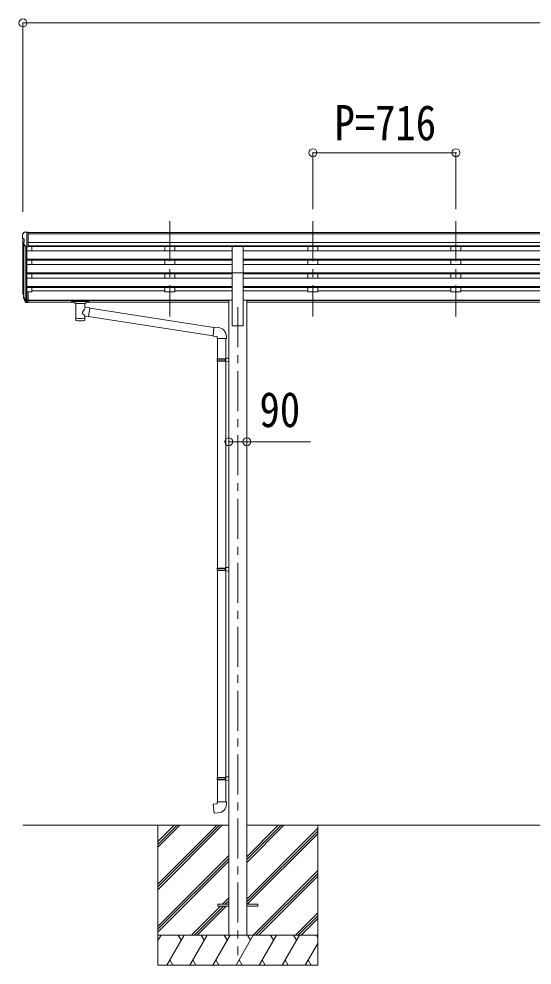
# Model space of a CAD drawing. Units: millimetres at full size, sheet at 1:40; some dimension numbers follow another scale. Extents: x -11243 to 11243, y -7760 to 7760.
# Drawn here: x 1941 to 4510, y -4927 to -190 of the extents above; entities that cross this region are included whole.
import ezdxf
from ezdxf.enums import TextEntityAlignment as Align

# ---------------------------------------------------------------- set-up
doc = ezdxf.new("R2010")
doc.units = ezdxf.units.MM
doc.header["$LTSCALE"] = 40
doc.header["$PDMODE"] = 32
doc.header["$PDSIZE"] = 40
doc.linetypes.add('CHAIN1', pattern=[8, 5, -1, 1, -1])
for name, color, linetype, lineweight in [('0-0_0', 7, 'Continuous', 9), ('0-1_本体', 5, 'CHAIN1', 9), ('0-3_ELV2', 4, 'Continuous', 9), ('0-6_OTH_LINE', 6, 'Continuous', 9), ('0-9_OUTLINE', 7, 'Continuous', 9)]:
    doc.layers.add(name, color=color, linetype=linetype, lineweight=lineweight)
doc.styles.add('ＭＳ ゴシック', font='')
doc.styles.get('ＭＳ ゴシック').set_extended_font_data('MS Gothic')

msp = doc.modelspace()

# ---------------------------------------------------------------- linework, layer by layer
at = {"layer": '0-0_0'}
for p, q in [((1960.52, -4226.61), (2991.32, -4226.61)), ((2636.52, -4226.61), (2636.52, -4926.61)), ((2636.52, -4520.79), (2930.69, -4226.61)), ((2636.52, -4534.93), (2944.84, -4226.61)), ((2636.52, -4549.07), (2958.98, -4226.61)), ((2636.52, -4336.94), (2746.85, -4226.61)), ((2636.52, -4322.8), (2732.7, -4226.61)), ((2636.52, -4308.66), (2718.56, -4226.61)), ((3081.72, -4226.61), (5891.32, -4226.61)), ((3081.72, -4412.24), (3267.35, -4226.61)), ((3081.72, -4398.1), (3253.2, -4226.61)), ((3081.72, -4383.96), (3239.06, -4226.61)), ((3081.72, -4596.09), (3436.52, -4241.29)), ((3081.72, -4610.23), (3436.52, -4255.44)), ((3436.52, -4226.61), (3436.52, -4926.61)), ((3083.98, -4622.11), (3436.52, -4269.58)), ((2636.52, -4732.92), (2991.32, -4378.12)), ((2636.52, -4747.06), (2991.32, -4392.27)), ((2636.52, -4761.21), (2991.32, -4406.41)), ((3113.32, -4776.61), (3436.52, -4453.42)), ((3127.47, -4776.61), (3436.52, -4467.57)), ((3141.61, -4776.61), (3436.52, -4481.71)), ((2959.46, -4622.11), (2991.32, -4590.26)), ((2804.96, -4776.61), (2950.46, -4631.11)), ((2819.1, -4776.61), (2964.6, -4631.11)), ((2833.24, -4776.61), (2978.74, -4631.11)), ((2973.6, -4622.11), (2991.32, -4604.4)), ((2987.74, -4622.11), (2991.32, -4618.54)), ((3325.46, -4776.61), (3436.52, -4665.56)), ((3339.6, -4776.61), (3436.52, -4679.7)), ((3353.74, -4776.61), (3436.52, -4693.84)), ((3436.52, -4776.61), (2636.52, -4776.61)), ((2636.52, -4804.12), (2652.39, -4776.61)), ((2681.26, -4926.61), (2767.86, -4776.61)), ((2752.86, -4802.59), (2737.86, -4776.61)), ((2796.73, -4926.61), (2883.33, -4776.61)), ((2868.33, -4802.6), (2853.33, -4776.61)), ((2912.2, -4926.61), (2998.8, -4776.61)), ((2983.8, -4802.6), (2968.8, -4776.61)), ((3027.67, -4926.61), (3114.27, -4776.61)), ((3099.27, -4802.59), (3084.27, -4776.61)), ((3143.14, -4926.61), (3229.74, -4776.61)), ((3214.74, -4802.59), (3199.74, -4776.61)), ((3258.61, -4926.61), (3345.21, -4776.61)), ((3315.21, -4776.61), (3330.21, -4802.59)), ((3430.68, -4776.61), (3436.52, -4786.71)), ((3374.08, -4926.61), (3436.52, -4818.48)), ((2696.26, -4900.63), (2711.26, -4926.61)), ((2811.73, -4900.63), (2826.73, -4926.61)), ((2927.2, -4900.63), (2942.2, -4926.61)), ((3042.67, -4900.63), (3057.67, -4926.61)), ((3158.14, -4900.63), (3173.14, -4926.61)), ((3273.61, -4900.63), (3288.61, -4926.61)), ((3389.08, -4900.63), (3404.08, -4926.61)), ((2636.52, -4926.61), (3436.52, -4926.61))]:
    msp.add_line(p, q, dxfattribs=at)
at = {"layer": '0-1_本体'}
for p, q in [((2696.51, -1202.21), (2696.51, -1679.73)), ((2696.52, -1202.21), (2696.52, -1679.73)), ((3412.51, -1202.21), (3412.51, -1679.73)), ((3412.52, -1202.21), (3412.52, -1679.73)), ((4128.51, -1202.21), (4128.51, -1679.73)), ((4128.52, -1202.21), (4128.52, -1679.73)), ((3036.52, -1633.05), (3036.52, -4876.61))]:
    msp.add_line(p, q, dxfattribs=at)
at = {"layer": '0-3_ELV2'}
for p, q in [((1958.52, -1267.33), (1958.52, -1267.96)), ((1965.42, -1258.52), (1961.36, -1264.33)), ((1968.52, -1257.96), (1966.18, -1258.1)), ((1968.52, -1257.96), (1987.02, -1257.96)), ((1980.52, -1330.94), (1980.52, -1257.96)), ((1987.02, -1257.96), (1997.02, -1258.04)), ((1987.02, -1329.94), (1987.02, -1257.96)), ((6986.02, -1259.56), (1987.02, -1259.56)), ((6986.02, -1264.78), (1987.02, -1264.78)), ((1997.02, -1259.56), (1997.02, -1258.04)), ((1960.52, -1288.53), (1960.52, -1554.97)), ((1961.05, -1289.14), (1966.37, -1292.21)), ((1972.89, -1329.13), (1963.89, -1313.53)), ((1965.49, -1316.3), (1965.49, -1581.68)), ((1966.52, -1292.47), (1966.52, -1308.75)), ((6986.02, -1308.31), (1987.02, -1308.31)), ((6986.02, -1326.16), (1987.02, -1326.16)), ((1974.52, -1330.47), (1974.51, -1600.11)), ((1980.52, -1330.94), (1975.31, -1330.62)), ((1980.52, -1330.94), (1980.51, -1555.34)), ((1980.51, -1349.86), (3009.01, -1349.86)), ((1987.02, -1329.94), (1980.52, -1329.94)), ((3009.02, -1329.41), (1987.02, -1329.41)), ((2005.51, -1329.41), (2005.51, -1349.86)), ((2671.51, -1329.41), (2671.51, -1349.86)), ((2721.51, -1329.41), (2721.51, -1349.86)), ((3009.02, -1460.38), (3009.02, -1328.59)), ((3009.02, -1328.59), (3064.02, -1328.59)), ((5909.01, -1349.86), (3064.01, -1349.86)), ((3064.02, -1460.38), (3064.02, -1328.59)), ((5909.02, -1329.41), (3064.02, -1329.41)), ((3387.51, -1329.41), (3387.51, -1349.86)), ((3437.51, -1329.41), (3437.51, -1349.86)), ((4103.51, -1329.41), (4103.51, -1349.86)), ((4153.51, -1329.41), (4153.51, -1349.86)), ((1980.51, -1391.74), (3009.01, -1391.74)), ((1980.51, -1393.23), (3009.01, -1393.23)), ((1980.51, -1397.55), (3009.01, -1397.55)), ((1980.51, -1418.35), (3009.01, -1418.35)), ((2005.51, -1397.55), (2005.51, -1418.35)), ((2671.51, -1397.55), (2671.51, -1418.35)), ((2721.51, -1397.55), (2721.51, -1418.35)), ((5909.01, -1391.74), (3064.01, -1391.74)), ((5909.01, -1393.23), (3064.01, -1393.23)), ((5909.01, -1397.55), (3064.01, -1397.55)), ((5909.01, -1418.35), (3064.01, -1418.35)), ((3387.51, -1397.55), (3387.51, -1418.35)), ((3437.51, -1397.55), (3437.51, -1418.35)), ((4103.51, -1397.55), (4103.51, -1418.35)), ((4153.51, -1397.55), (4153.51, -1418.35)), ((1980.51, -1460.23), (3009.01, -1460.23)), ((1980.51, -1461.73), (3009.01, -1461.73)), ((1980.51, -1466.04), (3009.01, -1466.04)), ((2005.51, -1486.84), (2005.51, -1466.04)), ((2671.51, -1466.04), (2671.51, -1486.84)), ((2721.51, -1466.04), (2721.51, -1486.84)), ((3009.02, -1460.38), (3009.02, -1726.61)), ((3009.02, -1460.38), (3064.02, -1460.38)), ((5909.01, -1460.23), (3064.01, -1460.23)), ((5909.01, -1461.73), (3064.01, -1461.73)), ((5909.01, -1466.04), (3064.01, -1466.04)), ((3064.02, -1460.38), (3064.02, -1726.61)), ((3387.51, -1466.04), (3387.51, -1486.84)), ((3437.51, -1466.04), (3437.51, -1486.84)), ((4103.51, -1466.04), (4103.51, -1486.84)), ((4153.51, -1466.04), (4153.51, -1486.84)), ((1980.51, -1486.84), (3009.01, -1486.84)), ((5909.01, -1486.84), (3064.01, -1486.84)), ((1980.51, -1528.72), (3009.01, -1528.72)), ((1980.51, -1530.22), (3009.01, -1530.22)), ((1980.51, -1534.54), (3009.01, -1534.54)), ((1980.51, -1555.34), (1980.51, -1610.11)), ((1987.01, -1555.34), (1980.51, -1555.34)), ((1987.01, -1555.34), (1987.01, -1609.37)), ((2005.51, -1555.97), (1987.01, -1555.97)), ((2005.51, -1534.54), (2005.51, -1555.97)), ((2005.51, -1551.03), (2671.51, -1551.03)), ((2671.51, -1534.54), (2671.51, -1555.97)), ((2721.51, -1555.97), (2671.51, -1555.97)), ((2721.51, -1534.54), (2721.51, -1555.97)), ((2721.51, -1551.03), (3009.01, -1551.03)), ((5909.01, -1528.72), (3064.01, -1528.72)), ((5909.01, -1530.22), (3064.01, -1530.22)), ((5909.01, -1534.54), (3064.01, -1534.54)), ((3387.51, -1551.03), (3064.01, -1551.03)), ((3387.51, -1534.54), (3387.51, -1555.97)), ((3437.51, -1555.97), (3387.51, -1555.97)), ((3437.51, -1534.54), (3437.51, -1555.97)), ((4103.51, -1551.03), (3437.51, -1551.03)), ((4103.51, -1534.54), (4103.51, -1555.97)), ((4153.51, -1555.97), (4103.51, -1555.97)), ((4153.51, -1534.54), (4153.51, -1555.97)), ((4819.51, -1551.03), (4153.51, -1551.03)), ((1961.61, -1569.53), (1965.49, -1577.47)), ((1962.21, -1568.15), (1965.49, -1575.21)), ((1963.92, -1580.8), (1964.26, -1585.21)), ((1964.26, -1585.21), (1973.07, -1608.75)), ((1964.88, -1584.64), (1973.07, -1600.82)), ((1974.08, -1599.69), (1966.33, -1584.29)), ((1980.51, -1600.37), (1975.38, -1600.37)), ((1980.51, -1602.18), (1975.67, -1602.18)), ((1980.51, -1610.11), (1975.67, -1610.11)), ((1987.01, -1595.47), (1980.51, -1595.47)), ((1987.01, -1600.35), (1980.51, -1600.35)), ((1987.01, -1609.37), (1980.51, -1609.37)), ((1987.01, -1598.04), (2991.31, -1598.04)), ((1987.01, -1599.44), (2991.31, -1599.44)), ((2221.01, -1607.13), (1987.01, -1607.13)), ((2991.31, -1607.13), (2275.01, -1607.13)), ((2991.32, -1597.61), (2991.32, -4776.61)), ((2991.32, -1597.61), (3009.02, -1597.61)), ((3081.72, -1597.61), (3064.02, -1597.61)), ((5891.31, -1598.04), (3081.71, -1598.04)), ((5891.31, -1599.44), (3081.71, -1599.44)), ((5891.31, -1607.13), (3081.71, -1607.13)), ((3081.72, -1597.61), (3081.72, -4776.61)), ((3009.02, -1726.61), (3064.02, -1726.61)), ((2936.52, -4622.11), (2936.52, -4631.11)), ((2936.52, -4622.11), (2991.32, -4622.11)), ((2936.52, -4631.11), (2991.32, -4631.11)), ((3081.72, -4622.11), (3136.52, -4622.11)), ((3081.72, -4631.11), (3136.52, -4631.11)), ((3136.52, -4622.11), (3136.52, -4631.11))]:
    msp.add_line(p, q, dxfattribs=at)
for centre, radius, start, end in [((1961.52, -1267.33), 3, 93, 180), ((2160.52, -1267.96), 202, 180, 184.94904), ((1966.24, -1259.1), 1, 93.5, 145), ((1965.42, -1284.77), 6.18, 185.7035, 224.99897), ((1966.49, -1312.03), 3, 94.7167, 210), ((1966.22, -1308.75), 0.3, 274.7167, 0), ((1966.22, -1292.47), 0.3, 0, 60), ((1975.49, -1327.63), 3, 210, 266.5), ((1991.1, -1558.65), 30.41, 187.1552, 198.19734), ((1989.7, -1560.41), 29.53, 186.50806, 197.98144)]:
    msp.add_arc(centre, radius, start, end, dxfattribs=at)
for centre, major_axis, ratio, start_param, end_param in [((2049.17, -1560.84), (-89.06, 1.43), 0.57596, 6.1962358, 6.3678173), ((2048.38, -1554.17), (87.93, 4.42), 0.541684, 3.0659337, 3.2228513), ((1965.23, -1580.8), (1.3, 0), 0.90356, 1.3700892, 3.347195), ((2051.15, -1564.61), (-89.07, 0), 0.90356, 0.2056023, 0.2515348), ((2050.43, -1560.75), (-88.05, 0), 0.90356, 0.2662965, 0.3003836), ((1975.67, -1599.47), (-3, 0), 0.90356, 0.5235988, 1.5707963), ((1975.67, -1607.4), (3, 0), 0.90356, 3.6651914, 4.712389), ((1975.38, -1599.01), (-1.5, 0), 0.90356, 0.5235988, 1.5707963)]:
    msp.add_ellipse(centre, major_axis=major_axis, ratio=ratio, start_param=start_param, end_param=end_param, dxfattribs=at)
at = {"layer": '0-6_OTH_LINE'}
for p, q in [((1960.52, -209.56), (1960.52, -1154.97)), ((1960.52, -209.56), (7012.52, -209.56)), ((3412.52, -859.56), (3412.52, -1142.01)), ((3412.52, -859.56), (4128.52, -859.56)), ((4128.52, -859.56), (4128.52, -1142.01)), ((2991.32, -2306.17), (3081.72, -2306.17))]:
    msp.add_line(p, q, dxfattribs=at)
at = {"layer": '0-6_OTH_LINE', "lineweight": 18}
msp.add_line((3081.72, -2306.17), (3399.99, -2306.17), dxfattribs=at)
at = {"layer": '0-6_OTH_LINE'}
for p in [(1960.52, -209.56), (3412.52, -859.56), (4128.52, -859.56), (2991.32, -2306.17), (3081.72, -2306.17)]:
    msp.add_point(p, dxfattribs=at)
at = {"layer": '0-9_OUTLINE'}
for p, q in [((2204.51, -1600.21), (2204.51, -1605.97)), ((2206.51, -1599.55), (2289.51, -1599.55)), ((2206.51, -1601.73), (2289.51, -1601.73)), ((2206.51, -1606.64), (2221.01, -1606.64)), ((2221.01, -1612.28), (2221.01, -1605.73)), ((2275.01, -1612.28), (2275.01, -1605.73)), ((2275.01, -1606.64), (2289.51, -1606.64)), ((2291.51, -1600.21), (2291.51, -1605.97)), ((2225.11, -1613.2), (2225.1, -1698.64)), ((2270.91, -1631.95), (2270.91, -1613.2)), ((2296.13, -1635.85), (2270.91, -1631.94)), ((2296.13, -1635.85), (2289.11, -1681.11)), ((2917.13, -1734.25), (2295.82, -1637.87)), ((2270.93, -1698.64), (2270.91, -1677.97)), ((2270.91, -1678.29), (2289.11, -1681.11)), ((2913.46, -1776.19), (2289.38, -1679.37)), ((2938.13, -1734.21), (2917.29, -1732.39)), ((2933.2, -1789.96), (2979.2, -1789.96)), ((2935.31, -1789.96), (2935.31, -1890.68)), ((2977.31, -1789.96), (2977.31, -1888.12)), ((2979.2, -1789.96), (2979.2, -1779.04)), ((2933.31, -1892.68), (2934.31, -1890.68)), ((2933.31, -1892.68), (2977.31, -1892.68)), ((2933.31, -1892.68), (2933.31, -1900.68)), ((2934.31, -1890.68), (2977.31, -1890.68)), ((2972.84, -1892.68), (2972.41, -1890.68)), ((2975.31, -1888.18), (2991.31, -1887.71)), ((2975.31, -1890.18), (2975.31, -1888.18)), ((2975.31, -1890.18), (2977.31, -1890.18)), ((2991.31, -1887.71), (2991.31, -1905.65)), ((2933.31, -1900.68), (2977.31, -1900.68)), ((2933.31, -1900.68), (2934.31, -1902.68)), ((2934.31, -1902.68), (2977.31, -1902.68)), ((2935.31, -1902.68), (2935.31, -2938.87)), ((2975.31, -1905.18), (2975.31, -1903.18)), ((2975.31, -1905.18), (2991.31, -1905.65)), ((2977.31, -1905.24), (2977.31, -2936.31)), ((2975.31, -2936.37), (2991.31, -2935.9)), ((2975.31, -2938.37), (2975.31, -2936.37)), ((2991.31, -2935.9), (2991.31, -2953.84)), ((2933.31, -2940.87), (2934.31, -2938.87)), ((2933.31, -2940.87), (2977.31, -2940.87)), ((2933.31, -2940.87), (2933.31, -2948.87)), ((2933.31, -2948.87), (2977.31, -2948.87)), ((2933.31, -2948.87), (2934.31, -2950.87)), ((2934.31, -2938.87), (2977.31, -2938.87)), ((2934.31, -2950.87), (2977.31, -2950.87)), ((2935.31, -2950.87), (2935.31, -3987.06)), ((2972.84, -2940.87), (2972.41, -2938.87)), ((2975.31, -2938.37), (2977.31, -2938.37)), ((2975.31, -2953.37), (2975.31, -2951.37)), ((2975.31, -2953.37), (2991.31, -2953.84)), ((2977.31, -2953.43), (2977.31, -3984.5)), ((2933.31, -3989.06), (2934.31, -3987.06)), ((2933.31, -3989.06), (2977.31, -3989.06)), ((2933.31, -3989.06), (2933.31, -3997.06)), ((2933.31, -3997.06), (2977.31, -3997.06)), ((2933.31, -3997.06), (2934.31, -3999.06)), ((2934.31, -3987.06), (2977.31, -3987.06)), ((2934.31, -3999.06), (2977.31, -3999.06)), ((2935.31, -3999.06), (2935.31, -4109.06)), ((2972.84, -3989.06), (2972.41, -3987.06)), ((2975.31, -3984.56), (2991.31, -3984.09)), ((2975.31, -3986.56), (2975.31, -3984.56)), ((2975.31, -3986.56), (2977.31, -3986.56)), ((2975.31, -4001.56), (2975.31, -3999.56)), ((2975.31, -4001.56), (2991.31, -4002.03)), ((2977.31, -4001.62), (2977.31, -4109.06)), ((2991.31, -3984.09), (2991.31, -4002.03)), ((2933.31, -4109.06), (2979.31, -4109.06)), ((2933.31, -4119.06), (2933.31, -4109.06)), ((2979.31, -4109.06), (2979.31, -4119.97))]:
    msp.add_line(p, q, dxfattribs=at)
for points in [[(2204.51, -1600.21), (2204.55, -1600.02), (2204.64, -1599.88), (2204.73, -1599.79), (2204.83, -1599.73), (2204.96, -1599.68), (2205.25, -1599.62), (2205.74, -1599.57), (2206.28, -1599.55), (2206.51, -1599.55)], [(2204.51, -1605.97), (2204.55, -1606.17), (2204.64, -1606.31), (2204.73, -1606.4), (2204.83, -1606.46), (2204.96, -1606.51), (2205.25, -1606.57), (2205.74, -1606.61), (2206.28, -1606.63), (2206.51, -1606.64)], [(2289.51, -1599.55), (2289.87, -1599.55), (2290.4, -1599.58), (2290.85, -1599.63), (2291.15, -1599.71), (2291.32, -1599.81), (2291.44, -1599.95), (2291.51, -1600.13), (2291.51, -1600.21)], [(2289.51, -1606.64), (2289.87, -1606.63), (2290.4, -1606.61), (2290.85, -1606.56), (2291.15, -1606.48), (2291.32, -1606.38), (2291.44, -1606.24), (2291.51, -1606.06), (2291.51, -1605.97)], [(2917.29, -1732.39), (2913.28, -1778.22), (2933.2, -1779.96), (2933.2, -1789.96)], [(2972.84, -1892.68), (2972.84, -1900.68), (2972.41, -1902.68)], [(2975.31, -1903.18), (2977.31, -1903.18), (2977.31, -1890.18)], [(2972.84, -2940.87), (2972.84, -2948.87), (2972.41, -2950.87)], [(2975.31, -2951.37), (2977.31, -2951.37), (2977.31, -2938.37)], [(2972.84, -3989.06), (2972.84, -3997.06), (2972.41, -3999.06)], [(2975.31, -3999.56), (2977.31, -3999.56), (2977.31, -3986.56)], [(2938.24, -4164.8), (2917.4, -4166.62), (2913.39, -4120.8), (2933.31, -4119.06)]]:
    msp.add_lwpolyline(points, dxfattribs=at)
for centre, start, end in [((2934.2, -1779.04), 0, 85), ((2934.31, -4119.97), 275, 0)]:
    msp.add_arc(centre, 45, start, end, dxfattribs=at)
for centre, major_axis, ratio, start_param, end_param in [((2206.51, -1601.95), (2, 0), 0.109601, 3.1415927, 4.712389), ((2248.01, -1605.73), (27, 0), 0.070066, 6.2831853, 9.424778), ((2259.01, -1609.72), (16, 0), 0.361356, 6.2636979, 6.2831853), ((2289.51, -1601.95), (2, 0), 0.109601, 4.712389, 6.2831853), ((2248.01, -1612.2), (27.06, 0), 0.069685, 3.1415927, 6.2831853), ((2248.01, -1658.48), (-22.81, -26.62), 0.234429, 1.6855472, 3.1268519), ((2248.01, -1698.64), (22.92, 0), 0.101955, 3.1415499, 6.2833984), ((2248.01, -1686.2), (22.91, 0), 0.122865, 3.1415927, 6.2831853), ((2250.57, -1655.83), (20.32, -22.25), 0.045535, 0.0389954, 1.3075346)]:
    msp.add_ellipse(centre, major_axis=major_axis, ratio=ratio, start_param=start_param, end_param=end_param, dxfattribs=at)

# ---------------------------------------------------------------- texts
at = {"layer": '0-6_OTH_LINE', "color": 7, "style": 'ＭＳ ゴシック', "width": 0.85}
for s, p in [('P=716', (3520.52, -849.56)), ('90', (3145.21, -2285.88))]:
    msp.add_text(s, height=176, dxfattribs=at).set_placement(p, align=Align.BOTTOM_LEFT)

doc.saveas('drawing.dxf')
